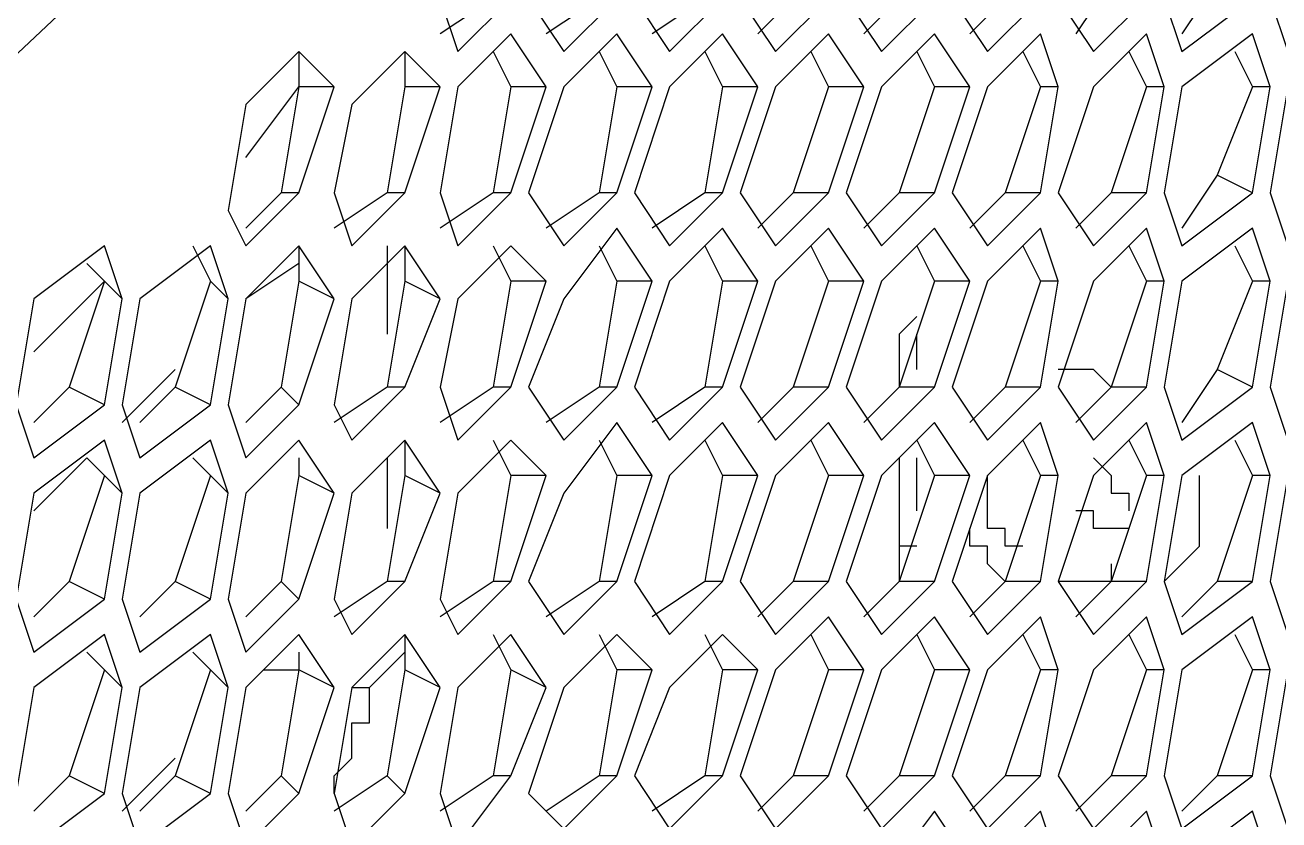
# Model space of a CAD drawing. Header units: millimetres. Extents: x 929 to 1725, y 58 to 532.
# Drawn here: x 1121.9 to 1130.21, y 426.51 to 431.78 of the extents above; entities that cross this region are included whole.
import ezdxf

# ---------------------------------------------------------------- set-up
doc = ezdxf.new("R2010")
doc.units = ezdxf.units.MM
doc.header["$MEASUREMENT"] = 0
doc.layers.add('TT-WIRE-EQPM', color=6, linetype='CONTINUOUS')

msp = doc.modelspace()

# ---------------------------------------------------------------- linework, layer by layer
at = {"layer": 'TT-WIRE-EQPM', "linetype": 'Continuous'}
for points in [[(1137.40977, 446.23357), (1081.93205, 394.03301)], [(1129.09982, 432.07153), (1128.86573, 431.72041)], [(1129.80207, 432.07153), (1129.56798, 431.72041)], [(1125.00336, 431.95449), (1124.65224, 431.72041)], [(1124.65224, 431.95449), (1124.76928, 431.60337)], [(1124.76928, 431.60337), (1125.1204, 431.95449)], [(1125.23744, 431.95449), (1125.47153, 431.60337)], [(1125.70561, 431.95449), (1125.35449, 431.72041)], [(1125.47153, 431.60337), (1125.82265, 431.95449)], [(1125.93969, 431.95449), (1126.17378, 431.60337)], [(1126.40786, 431.95449), (1126.05674, 431.72041)], [(1126.17378, 431.60337), (1126.5249, 431.95449)], [(1126.64194, 431.95449), (1126.87603, 431.60337)], [(1126.99307, 431.95449), (1126.75899, 431.72041)], [(1126.87603, 431.60337), (1127.22715, 431.95449)], [(1127.34419, 431.95449), (1127.57828, 431.60337)], [(1127.69532, 431.95449), (1127.46123, 431.72041)], [(1127.57828, 431.60337), (1127.9294, 431.95449)], [(1128.04644, 431.95449), (1128.28053, 431.60337)], [(1128.39757, 431.95449), (1128.16348, 431.72041)], [(1128.28053, 431.60337), (1128.63165, 431.95449)], [(1128.74869, 431.95449), (1128.98278, 431.60337)], [(1128.98278, 431.60337), (1129.3339, 431.95449)], [(1129.45094, 431.95449), (1129.56798, 431.60337)], [(1129.56798, 431.60337), (1130.03615, 431.95449)], [(1130.15319, 431.95449), (1130.27023, 431.60337)], [(1125.1204, 431.72041), (1124.76928, 431.36928)], [(1125.35449, 431.36928), (1125.1204, 431.72041)], [(1125.82265, 431.72041), (1125.47153, 431.36928)], [(1126.05674, 431.36928), (1125.82265, 431.72041)], [(1126.5249, 431.72041), (1126.17378, 431.36928)], [(1126.75899, 431.36928), (1126.5249, 431.72041)], [(1127.22715, 431.72041), (1126.87603, 431.36928)], [(1127.46123, 431.36928), (1127.22715, 431.72041)], [(1127.9294, 431.72041), (1127.57828, 431.36928)], [(1128.16348, 431.36928), (1127.9294, 431.72041)], [(1128.63165, 431.72041), (1128.28053, 431.36928)], [(1128.74869, 431.36928), (1128.63165, 431.72041)], [(1129.3339, 431.72041), (1128.98278, 431.36928)], [(1129.45094, 431.36928), (1129.3339, 431.72041)], [(1130.03615, 431.72041), (1129.56798, 431.36928)], [(1130.15319, 431.36928), (1130.03615, 431.72041)], [(1123.7159, 431.60337), (1123.36478, 431.25224)], [(1123.7159, 431.60337), (1123.7159, 431.36928)], [(1123.94999, 431.36928), (1123.7159, 431.60337)], [(1124.41815, 431.60337), (1124.06703, 431.25224)], [(1124.41815, 431.60337), (1124.41815, 431.36928)], [(1124.65224, 431.36928), (1124.41815, 431.60337)], [(1125.00336, 431.60337), (1125.1204, 431.36928)], [(1125.70561, 431.60337), (1125.82265, 431.36928)], [(1126.40786, 431.60337), (1126.5249, 431.36928)], [(1127.11011, 431.60337), (1127.22715, 431.36928)], [(1127.81236, 431.60337), (1127.9294, 431.36928)], [(1128.51461, 431.60337), (1128.63165, 431.36928)], [(1129.21686, 431.60337), (1129.3339, 431.36928)], [(1129.91911, 431.60337), (1130.03615, 431.36928)], [(1123.36478, 430.90112), (1123.7159, 431.36928)], [(1123.7159, 431.36928), (1123.59886, 430.66703)], [(1123.94999, 431.36928), (1123.7159, 431.36928)], [(1123.7159, 430.66703), (1123.94999, 431.36928)], [(1124.41815, 431.36928), (1124.30111, 430.66703)], [(1124.65224, 431.36928), (1124.41815, 431.36928)], [(1124.41815, 430.66703), (1124.65224, 431.36928)], [(1124.76928, 431.36928), (1124.65224, 430.66703)], [(1125.1204, 431.36928), (1125.00336, 430.66703)], [(1125.35449, 431.36928), (1125.1204, 431.36928)], [(1125.1204, 430.66703), (1125.35449, 431.36928)], [(1125.47153, 431.36928), (1125.23744, 430.66703)], [(1125.82265, 431.36928), (1125.70561, 430.66703)], [(1126.05674, 431.36928), (1125.82265, 431.36928)], [(1125.82265, 430.66703), (1126.05674, 431.36928)], [(1126.17378, 431.36928), (1125.93969, 430.66703)], [(1126.5249, 431.36928), (1126.40786, 430.66703)], [(1126.75899, 431.36928), (1126.5249, 431.36928)], [(1126.5249, 430.66703), (1126.75899, 431.36928)], [(1126.87603, 431.36928), (1126.64194, 430.66703)], [(1127.22715, 431.36928), (1126.99307, 430.66703)], [(1127.46123, 431.36928), (1127.22715, 431.36928)], [(1127.22715, 430.66703), (1127.46123, 431.36928)], [(1127.57828, 431.36928), (1127.34419, 430.66703)], [(1127.9294, 431.36928), (1127.69532, 430.66703)], [(1128.16348, 431.36928), (1127.9294, 431.36928)], [(1127.9294, 430.66703), (1128.16348, 431.36928)], [(1128.28053, 431.36928), (1128.04644, 430.66703)], [(1128.63165, 431.36928), (1128.39757, 430.66703)], [(1128.74869, 431.36928), (1128.63165, 431.36928)], [(1128.63165, 430.66703), (1128.74869, 431.36928)], [(1128.98278, 431.36928), (1128.74869, 430.66703)], [(1129.3339, 431.36928), (1129.09982, 430.66703)], [(1129.45094, 431.36928), (1129.3339, 431.36928)], [(1129.3339, 430.66703), (1129.45094, 431.36928)], [(1129.56798, 431.36928), (1129.45094, 430.66703)], [(1130.03615, 431.36928), (1129.80207, 430.78408)], [(1130.15319, 431.36928), (1130.03615, 431.36928)], [(1130.03615, 430.66703), (1130.15319, 431.36928)], [(1130.27023, 431.36928), (1130.15319, 430.66703)], [(1123.36478, 431.25224), (1123.24774, 430.54999)], [(1124.06703, 431.25224), (1123.94999, 430.66703)], [(1129.80207, 430.78408), (1129.56798, 430.43295)], [(1130.03615, 430.66703), (1129.80207, 430.78408)], [(1123.59886, 430.66703), (1123.36478, 430.43295)], [(1123.36478, 430.31591), (1123.7159, 430.66703)], [(1123.7159, 430.66703), (1123.59886, 430.66703)], [(1124.30111, 430.66703), (1123.94999, 430.43295)], [(1123.94999, 430.66703), (1124.06703, 430.31591)], [(1124.06703, 430.31591), (1124.41815, 430.66703)], [(1124.41815, 430.66703), (1124.30111, 430.66703)], [(1125.00336, 430.66703), (1124.65224, 430.43295)], [(1124.65224, 430.66703), (1124.76928, 430.31591)], [(1124.76928, 430.31591), (1125.1204, 430.66703)], [(1125.1204, 430.66703), (1125.00336, 430.66703)], [(1125.23744, 430.66703), (1125.47153, 430.31591)], [(1125.70561, 430.66703), (1125.35449, 430.43295)], [(1125.47153, 430.31591), (1125.82265, 430.66703)], [(1125.82265, 430.66703), (1125.70561, 430.66703)], [(1125.93969, 430.66703), (1126.17378, 430.31591)], [(1126.40786, 430.66703), (1126.05674, 430.43295)], [(1126.17378, 430.31591), (1126.5249, 430.66703)], [(1126.5249, 430.66703), (1126.40786, 430.66703)], [(1126.64194, 430.66703), (1126.87603, 430.31591)], [(1126.99307, 430.66703), (1126.75899, 430.43295)], [(1126.87603, 430.31591), (1127.22715, 430.66703)], [(1127.22715, 430.66703), (1126.99307, 430.66703)], [(1127.34419, 430.66703), (1127.57828, 430.31591)], [(1127.69532, 430.66703), (1127.46123, 430.43295)], [(1127.57828, 430.31591), (1127.9294, 430.66703)], [(1127.9294, 430.66703), (1127.69532, 430.66703)], [(1128.04644, 430.66703), (1128.28053, 430.31591)], [(1128.39757, 430.66703), (1128.16348, 430.43295)], [(1128.28053, 430.31591), (1128.63165, 430.66703)], [(1128.63165, 430.66703), (1128.39757, 430.66703)], [(1128.74869, 430.66703), (1128.98278, 430.31591)], [(1129.09982, 430.66703), (1128.86573, 430.43295)], [(1128.98278, 430.31591), (1129.3339, 430.66703)], [(1129.3339, 430.66703), (1129.09982, 430.66703)], [(1129.45094, 430.66703), (1129.56798, 430.31591)], [(1129.56798, 430.31591), (1130.03615, 430.66703)], [(1130.15319, 430.66703), (1130.27023, 430.31591)], [(1123.24774, 430.54999), (1123.36478, 430.31591)], [(1125.82265, 430.43295), (1125.47153, 429.96479)], [(1126.05674, 430.08183), (1125.82265, 430.43295)], [(1126.5249, 430.43295), (1126.17378, 430.08183)], [(1126.75899, 430.08183), (1126.5249, 430.43295)], [(1127.22715, 430.43295), (1126.87603, 430.08183)], [(1127.46123, 430.08183), (1127.22715, 430.43295)], [(1127.9294, 430.43295), (1127.57828, 430.08183)], [(1128.16348, 430.08183), (1127.9294, 430.43295)], [(1128.63165, 430.43295), (1128.28053, 430.08183)], [(1128.74869, 430.08183), (1128.63165, 430.43295)], [(1129.3339, 430.43295), (1128.98278, 430.08183)], [(1129.45094, 430.08183), (1129.3339, 430.43295)], [(1130.03615, 430.43295), (1129.56798, 430.08183)], [(1130.15319, 430.08183), (1130.03615, 430.43295)], [(1122.42845, 430.31591), (1121.96028, 429.96479)], [(1122.54549, 429.96479), (1122.42845, 430.31591)], [(1123.1307, 430.31591), (1122.66253, 429.96479)], [(1123.01365, 430.31591), (1123.1307, 430.08183)], [(1123.24774, 429.96479), (1123.1307, 430.31591)], [(1123.7159, 430.31591), (1123.36478, 429.96479)], [(1123.7159, 430.31591), (1123.7159, 430.08183)], [(1123.94999, 429.96479), (1123.7159, 430.31591)], [(1124.41815, 430.31591), (1124.06703, 429.96479)], [(1124.30111, 430.31591), (1124.30111, 429.7307)], [(1124.41815, 430.31591), (1124.41815, 430.08183)], [(1124.65224, 429.96479), (1124.41815, 430.31591)], [(1125.1204, 430.31591), (1124.76928, 429.96479)], [(1125.00336, 430.31591), (1125.1204, 430.08183)], [(1125.35449, 430.08183), (1125.1204, 430.31591)], [(1125.70561, 430.31591), (1125.82265, 430.08183)], [(1126.40786, 430.31591), (1126.5249, 430.08183)], [(1127.11011, 430.31591), (1127.22715, 430.08183)], [(1127.81236, 430.31591), (1127.9294, 430.08183)], [(1128.51461, 430.31591), (1128.63165, 430.08183)], [(1129.21686, 430.31591), (1129.3339, 430.08183)], [(1129.91911, 430.31591), (1130.03615, 430.08183)], [(1122.3114, 430.19887), (1122.42845, 430.08183)], [(1123.7159, 430.19887), (1123.36478, 429.96479)], [(1121.96028, 429.61366), (1122.42845, 430.08183)], [(1122.42845, 430.08183), (1122.19436, 429.37958)], [(1122.54549, 429.96479), (1122.42845, 430.08183)], [(1123.1307, 430.08183), (1122.89661, 429.37958)], [(1123.24774, 429.96479), (1123.1307, 430.08183)], [(1123.7159, 430.08183), (1123.59886, 429.37958)], [(1123.94999, 429.96479), (1123.7159, 430.08183)], [(1124.41815, 430.08183), (1124.30111, 429.37958)], [(1124.65224, 429.96479), (1124.41815, 430.08183)], [(1125.1204, 430.08183), (1125.00336, 429.37958)], [(1125.35449, 430.08183), (1125.1204, 430.08183)], [(1125.1204, 429.37958), (1125.35449, 430.08183)], [(1125.82265, 430.08183), (1125.70561, 429.37958)], [(1126.05674, 430.08183), (1125.82265, 430.08183)], [(1125.82265, 429.37958), (1126.05674, 430.08183)], [(1126.17378, 430.08183), (1125.93969, 429.37958)], [(1126.5249, 430.08183), (1126.40786, 429.37958)], [(1126.75899, 430.08183), (1126.5249, 430.08183)], [(1126.5249, 429.37958), (1126.75899, 430.08183)], [(1126.87603, 430.08183), (1126.64194, 429.37958)], [(1127.22715, 430.08183), (1126.99307, 429.37958)], [(1127.46123, 430.08183), (1127.22715, 430.08183)], [(1127.22715, 429.37958), (1127.46123, 430.08183)], [(1127.57828, 430.08183), (1127.34419, 429.37958)], [(1127.9294, 430.08183), (1127.69532, 429.37958)], [(1128.16348, 430.08183), (1127.9294, 430.08183)], [(1127.9294, 429.37958), (1128.16348, 430.08183)], [(1128.28053, 430.08183), (1128.04644, 429.37958)], [(1128.63165, 430.08183), (1128.39757, 429.37958)], [(1128.74869, 430.08183), (1128.63165, 430.08183)], [(1128.63165, 429.37958), (1128.74869, 430.08183)], [(1128.98278, 430.08183), (1128.74869, 429.37958)], [(1129.3339, 430.08183), (1129.09982, 429.37958)], [(1129.45094, 430.08183), (1129.3339, 430.08183)], [(1129.3339, 429.37958), (1129.45094, 430.08183)], [(1129.56798, 430.08183), (1129.45094, 429.37958)], [(1130.03615, 430.08183), (1129.80207, 429.49662)], [(1130.15319, 430.08183), (1130.03615, 430.08183)], [(1130.03615, 429.37958), (1130.15319, 430.08183)], [(1130.27023, 430.08183), (1130.15319, 429.37958)], [(1121.96028, 429.96479), (1121.84324, 429.26254)], [(1122.42845, 429.26254), (1122.54549, 429.96479)], [(1122.66253, 429.96479), (1122.54549, 429.26254)], [(1123.1307, 429.26254), (1123.24774, 429.96479)], [(1123.36478, 429.96479), (1123.24774, 429.26254)], [(1123.7159, 429.26254), (1123.94999, 429.96479)], [(1124.06703, 429.96479), (1123.94999, 429.26254)], [(1124.41815, 429.37958), (1124.65224, 429.96479)], [(1124.76928, 429.96479), (1124.65224, 429.37958)], [(1125.47153, 429.96479), (1125.23744, 429.37958)], [(1127.81236, 429.84774), (1127.69532, 429.7307)], [(1127.69532, 429.7307), (1127.69532, 429.37958)], [(1127.81236, 429.49662), (1127.81236, 429.7307)], [(1122.89661, 429.49662), (1122.54549, 429.14549)], [(1129.09982, 429.37958), (1129.09982, 429.37958), (1129.09982, 429.37958), (1129.09982, 429.37958), (1128.98278, 429.49662), (1128.98278, 429.49662), (1128.98278, 429.49662), (1128.98278, 429.49662), (1128.98278, 429.49662), (1128.98278, 429.49662), (1128.98278, 429.49662), (1128.98278, 429.49662), (1128.98278, 429.49662), (1128.86573, 429.49662), (1128.86573, 429.49662), (1128.86573, 429.49662), (1128.86573, 429.49662), (1128.86573, 429.49662), (1128.86573, 429.49662), (1128.74869, 429.49662), (1128.74869, 429.49662)], [(1129.80207, 429.49662), (1129.56798, 429.14549)], [(1130.03615, 429.37958), (1129.80207, 429.49662)], [(1122.19436, 429.37958), (1121.96028, 429.14549)], [(1122.42845, 429.26254), (1122.19436, 429.37958)], [(1122.89661, 429.37958), (1122.66253, 429.14549)], [(1123.1307, 429.26254), (1122.89661, 429.37958)], [(1123.59886, 429.37958), (1123.36478, 429.14549)], [(1123.7159, 429.26254), (1123.59886, 429.37958)], [(1124.30111, 429.37958), (1123.94999, 429.14549)], [(1124.06703, 429.02845), (1124.41815, 429.37958)], [(1124.41815, 429.37958), (1124.30111, 429.37958)], [(1125.00336, 429.37958), (1124.65224, 429.14549)], [(1124.65224, 429.37958), (1124.76928, 429.02845)], [(1124.76928, 429.02845), (1125.1204, 429.37958)], [(1125.1204, 429.37958), (1125.00336, 429.37958)], [(1125.23744, 429.37958), (1125.47153, 429.02845)], [(1125.70561, 429.37958), (1125.35449, 429.14549)], [(1125.47153, 429.02845), (1125.82265, 429.37958)], [(1125.82265, 429.37958), (1125.70561, 429.37958)], [(1125.93969, 429.37958), (1126.17378, 429.02845)], [(1126.40786, 429.37958), (1126.05674, 429.14549)], [(1126.17378, 429.02845), (1126.5249, 429.37958)], [(1126.5249, 429.37958), (1126.40786, 429.37958)], [(1126.64194, 429.37958), (1126.87603, 429.02845)], [(1126.99307, 429.37958), (1126.75899, 429.14549)], [(1126.87603, 429.02845), (1127.22715, 429.37958)], [(1127.22715, 429.37958), (1126.99307, 429.37958)], [(1127.34419, 429.37958), (1127.57828, 429.02845)], [(1127.69532, 429.37958), (1127.46123, 429.14549)], [(1127.57828, 429.02845), (1127.9294, 429.37958)], [(1127.9294, 429.37958), (1127.69532, 429.37958)], [(1128.04644, 429.37958), (1128.28053, 429.02845)], [(1128.39757, 429.37958), (1128.16348, 429.14549)], [(1128.28053, 429.02845), (1128.63165, 429.37958)], [(1128.63165, 429.37958), (1128.39757, 429.37958)], [(1128.74869, 429.37958), (1128.98278, 429.02845)], [(1129.09982, 429.37958), (1128.86573, 429.14549)], [(1128.98278, 429.02845), (1129.3339, 429.37958)], [(1129.3339, 429.37958), (1129.09982, 429.37958)], [(1129.45094, 429.37958), (1129.56798, 429.02845)], [(1129.56798, 429.02845), (1130.03615, 429.37958)], [(1130.15319, 429.37958), (1130.27023, 429.02845)], [(1121.84324, 429.26254), (1121.96028, 428.91141)], [(1121.96028, 428.91141), (1122.42845, 429.26254)], [(1122.54549, 429.26254), (1122.66253, 428.91141)], [(1122.66253, 428.91141), (1123.1307, 429.26254)], [(1123.24774, 429.26254), (1123.36478, 428.91141)], [(1123.36478, 428.91141), (1123.7159, 429.26254)], [(1123.94999, 429.26254), (1124.06703, 429.02845)], [(1125.82265, 429.14549), (1125.47153, 428.67733)], [(1126.05674, 428.79437), (1125.82265, 429.14549)], [(1126.5249, 429.14549), (1126.17378, 428.79437)], [(1126.75899, 428.79437), (1126.5249, 429.14549)], [(1127.22715, 429.14549), (1126.87603, 428.79437)], [(1127.46123, 428.79437), (1127.22715, 429.14549)], [(1127.9294, 429.14549), (1127.57828, 428.79437)], [(1128.16348, 428.79437), (1127.9294, 429.14549)], [(1128.63165, 429.14549), (1128.28053, 428.79437)], [(1128.74869, 428.79437), (1128.63165, 429.14549)], [(1129.3339, 429.14549), (1128.98278, 428.79437)], [(1129.45094, 428.79437), (1129.3339, 429.14549)], [(1130.03615, 429.14549), (1129.56798, 428.79437)], [(1130.15319, 428.79437), (1130.03615, 429.14549)], [(1122.42845, 429.02845), (1121.96028, 428.67733)], [(1122.54549, 428.67733), (1122.42845, 429.02845)], [(1123.1307, 429.02845), (1122.66253, 428.67733)], [(1123.24774, 428.67733), (1123.1307, 429.02845)], [(1123.7159, 429.02845), (1123.36478, 428.67733)], [(1123.94999, 428.67733), (1123.7159, 429.02845)], [(1124.41815, 429.02845), (1124.06703, 428.67733)], [(1124.41815, 429.02845), (1124.41815, 428.79437)], [(1124.65224, 428.67733), (1124.41815, 429.02845)], [(1125.1204, 429.02845), (1124.76928, 428.67733)], [(1125.00336, 429.02845), (1125.1204, 428.79437)], [(1125.35449, 428.79437), (1125.1204, 429.02845)], [(1125.70561, 429.02845), (1125.82265, 428.79437)], [(1126.40786, 429.02845), (1126.5249, 428.79437)], [(1127.11011, 429.02845), (1127.22715, 428.79437)], [(1127.81236, 429.02845), (1127.9294, 428.79437)], [(1128.51461, 429.02845), (1128.63165, 428.79437)], [(1129.21686, 429.02845), (1129.3339, 428.79437)], [(1129.91911, 429.02845), (1130.03615, 428.79437)], [(1122.3114, 428.91141), (1121.96028, 428.56029)], [(1122.3114, 428.91141), (1122.42845, 428.79437)], [(1123.01365, 428.91141), (1123.1307, 428.79437)], [(1123.7159, 428.91141), (1123.7159, 428.79437)], [(1124.30111, 428.91141), (1124.30111, 428.44324)], [(1127.69532, 428.91141), (1127.69532, 428.09212)], [(1127.81236, 428.56029), (1127.81236, 428.91141)], [(1128.98278, 428.91141), (1129.09982, 428.79437), (1129.09982, 428.79437), (1129.09982, 428.79437), (1129.09982, 428.67733), (1129.09982, 428.67733), (1129.21686, 428.67733), (1129.21686, 428.67733), (1129.21686, 428.56029), (1129.21686, 428.56029), (1129.21686, 428.56029)], [(1122.42845, 428.79437), (1122.19436, 428.09212)], [(1122.54549, 428.67733), (1122.42845, 428.79437)], [(1123.1307, 428.79437), (1122.89661, 428.09212)], [(1123.24774, 428.67733), (1123.1307, 428.79437)], [(1123.7159, 428.79437), (1123.59886, 428.09212)], [(1123.94999, 428.67733), (1123.7159, 428.79437)], [(1124.41815, 428.79437), (1124.30111, 428.09212)], [(1124.65224, 428.67733), (1124.41815, 428.79437)], [(1125.1204, 428.79437), (1125.00336, 428.09212)], [(1125.35449, 428.79437), (1125.1204, 428.79437)], [(1125.1204, 428.09212), (1125.35449, 428.79437)], [(1125.82265, 428.79437), (1125.70561, 428.09212)], [(1126.05674, 428.79437), (1125.82265, 428.79437)], [(1125.82265, 428.09212), (1126.05674, 428.79437)], [(1126.17378, 428.79437), (1125.93969, 428.09212)], [(1126.5249, 428.79437), (1126.40786, 428.09212)], [(1126.75899, 428.79437), (1126.5249, 428.79437)], [(1126.5249, 428.09212), (1126.75899, 428.79437)], [(1126.87603, 428.79437), (1126.64194, 428.09212)], [(1127.22715, 428.79437), (1126.99307, 428.09212)], [(1127.46123, 428.79437), (1127.22715, 428.79437)], [(1127.22715, 428.09212), (1127.46123, 428.79437)], [(1127.57828, 428.79437), (1127.34419, 428.09212)], [(1127.9294, 428.79437), (1127.69532, 428.09212)], [(1128.16348, 428.79437), (1127.9294, 428.79437)], [(1127.9294, 428.09212), (1128.16348, 428.79437)], [(1128.28053, 428.79437), (1128.04644, 428.09212)], [(1128.51461, 428.3262), (1128.39757, 428.3262), (1128.39757, 428.44324), (1128.39757, 428.44324), (1128.28053, 428.44324), (1128.28053, 428.56029), (1128.28053, 428.56029), (1128.28053, 428.56029), (1128.28053, 428.67733), (1128.28053, 428.67733), (1128.28053, 428.79437), (1128.28053, 428.79437), (1128.28053, 428.79437), (1128.28053, 428.79437), (1128.28053, 428.79437), (1128.28053, 428.79437), (1128.28053, 428.79437), (1128.28053, 428.79437), (1128.28053, 428.79437), (1128.28053, 428.79437), (1128.28053, 428.79437)], [(1128.63165, 428.79437), (1128.39757, 428.09212)], [(1128.74869, 428.79437), (1128.63165, 428.79437)], [(1128.63165, 428.09212), (1128.74869, 428.79437)], [(1128.98278, 428.79437), (1128.74869, 428.09212)], [(1129.3339, 428.79437), (1129.09982, 428.09212)], [(1129.45094, 428.79437), (1129.3339, 428.79437)], [(1129.3339, 428.09212), (1129.45094, 428.79437)], [(1129.56798, 428.79437), (1129.45094, 428.09212)], [(1129.56798, 428.20916), (1129.56798, 428.20916), (1129.56798, 428.20916), (1129.56798, 428.20916), (1129.68503, 428.3262), (1129.68503, 428.3262), (1129.68503, 428.3262), (1129.68503, 428.44324), (1129.68503, 428.44324), (1129.68503, 428.44324), (1129.68503, 428.56029), (1129.68503, 428.56029), (1129.68503, 428.56029), (1129.68503, 428.56029), (1129.68503, 428.67733), (1129.68503, 428.67733), (1129.68503, 428.67733), (1129.68503, 428.67733), (1129.68503, 428.67733), (1129.68503, 428.79437), (1129.68503, 428.79437)], [(1130.03615, 428.79437), (1129.80207, 428.09212)], [(1130.15319, 428.79437), (1130.03615, 428.79437)], [(1130.03615, 428.09212), (1130.15319, 428.79437)], [(1130.27023, 428.79437), (1130.15319, 428.09212)], [(1121.96028, 428.67733), (1121.84324, 427.97508)], [(1122.42845, 427.97508), (1122.54549, 428.67733)], [(1122.66253, 428.67733), (1122.54549, 427.97508)], [(1123.1307, 427.97508), (1123.24774, 428.67733)], [(1123.36478, 428.67733), (1123.24774, 427.97508)], [(1123.7159, 427.97508), (1123.94999, 428.67733)], [(1124.06703, 428.67733), (1123.94999, 427.97508)], [(1124.41815, 428.09212), (1124.65224, 428.67733)], [(1124.76928, 428.67733), (1124.65224, 427.97508)], [(1125.47153, 428.67733), (1125.23744, 428.09212)], [(1129.21686, 428.44324), (1129.21686, 428.44324), (1129.09982, 428.44324), (1129.09982, 428.44324), (1129.09982, 428.44324), (1128.98278, 428.44324), (1128.98278, 428.44324), (1128.98278, 428.56029), (1128.98278, 428.56029), (1128.86573, 428.56029), (1128.86573, 428.56029)], [(1128.39757, 428.09212), (1128.39757, 428.09212), (1128.28053, 428.20916), (1128.28053, 428.20916), (1128.28053, 428.20916), (1128.28053, 428.20916), (1128.28053, 428.3262), (1128.16348, 428.3262), (1128.16348, 428.3262), (1128.16348, 428.3262), (1128.16348, 428.44324)], [(1127.81236, 428.3262), (1127.69532, 428.3262)], [(1129.09982, 428.20916), (1129.09982, 428.09212), (1129.09982, 428.09212), (1128.98278, 428.09212), (1128.98278, 428.09212), (1128.98278, 428.09212), (1128.86573, 428.09212), (1128.86573, 428.09212), (1128.86573, 428.09212), (1128.74869, 428.09212), (1128.74869, 428.09212)], [(1129.45094, 428.09212), (1129.56798, 428.20916)], [(1122.19436, 428.09212), (1121.96028, 427.85804)], [(1122.42845, 427.97508), (1122.19436, 428.09212)], [(1122.89661, 428.09212), (1122.66253, 427.85804)], [(1123.1307, 427.97508), (1122.89661, 428.09212)], [(1123.59886, 428.09212), (1123.36478, 427.85804)], [(1123.7159, 427.97508), (1123.59886, 428.09212)], [(1124.30111, 428.09212), (1123.94999, 427.85804)], [(1124.06703, 427.74099), (1124.41815, 428.09212)], [(1124.41815, 428.09212), (1124.30111, 428.09212)], [(1125.00336, 428.09212), (1124.65224, 427.85804)], [(1124.76928, 427.74099), (1125.1204, 428.09212)], [(1125.1204, 428.09212), (1125.00336, 428.09212)], [(1125.23744, 428.09212), (1125.47153, 427.74099)], [(1125.70561, 428.09212), (1125.35449, 427.85804)], [(1125.47153, 427.74099), (1125.82265, 428.09212)], [(1125.82265, 428.09212), (1125.70561, 428.09212)], [(1125.93969, 428.09212), (1126.17378, 427.74099)], [(1126.40786, 428.09212), (1126.05674, 427.85804)], [(1126.17378, 427.74099), (1126.5249, 428.09212)], [(1126.5249, 428.09212), (1126.40786, 428.09212)], [(1126.64194, 428.09212), (1126.87603, 427.74099)], [(1126.99307, 428.09212), (1126.75899, 427.85804)], [(1126.87603, 427.74099), (1127.22715, 428.09212)], [(1127.22715, 428.09212), (1126.99307, 428.09212)], [(1127.34419, 428.09212), (1127.57828, 427.74099)], [(1127.69532, 428.09212), (1127.46123, 427.85804)], [(1127.57828, 427.74099), (1127.9294, 428.09212)], [(1127.9294, 428.09212), (1127.69532, 428.09212)], [(1128.04644, 428.09212), (1128.28053, 427.74099)], [(1128.39757, 428.09212), (1128.16348, 427.85804)], [(1128.28053, 427.74099), (1128.63165, 428.09212)], [(1128.63165, 428.09212), (1128.39757, 428.09212)], [(1128.74869, 428.09212), (1128.98278, 427.74099)], [(1129.09982, 428.09212), (1128.86573, 427.85804)], [(1128.98278, 427.74099), (1129.3339, 428.09212)], [(1129.3339, 428.09212), (1129.09982, 428.09212)], [(1129.45094, 428.09212), (1129.56798, 427.74099)], [(1129.80207, 428.09212), (1129.56798, 427.85804)], [(1129.56798, 427.74099), (1130.03615, 428.09212)], [(1130.03615, 428.09212), (1129.80207, 428.09212)], [(1130.15319, 428.09212), (1130.27023, 427.74099)], [(1121.84324, 427.97508), (1121.96028, 427.62395)], [(1121.96028, 427.62395), (1122.42845, 427.97508)], [(1122.54549, 427.97508), (1122.66253, 427.62395)], [(1122.66253, 427.62395), (1123.1307, 427.97508)], [(1123.24774, 427.97508), (1123.36478, 427.62395)], [(1123.36478, 427.62395), (1123.7159, 427.97508)], [(1123.94999, 427.97508), (1124.06703, 427.74099)], [(1124.65224, 427.97508), (1124.76928, 427.74099)], [(1127.22715, 427.85804), (1126.87603, 427.50691)], [(1127.46123, 427.50691), (1127.22715, 427.85804)], [(1127.9294, 427.85804), (1127.57828, 427.50691)], [(1128.16348, 427.50691), (1127.9294, 427.85804)], [(1128.63165, 427.85804), (1128.28053, 427.50691)], [(1128.74869, 427.50691), (1128.63165, 427.85804)], [(1129.3339, 427.85804), (1128.98278, 427.50691)], [(1129.45094, 427.50691), (1129.3339, 427.85804)], [(1130.03615, 427.85804), (1129.56798, 427.50691)], [(1130.15319, 427.50691), (1130.03615, 427.85804)], [(1122.42845, 427.74099), (1121.96028, 427.38987)], [(1122.54549, 427.38987), (1122.42845, 427.74099)], [(1123.1307, 427.74099), (1122.66253, 427.38987)], [(1123.24774, 427.38987), (1123.1307, 427.74099)], [(1123.7159, 427.74099), (1123.36478, 427.38987)], [(1123.94999, 427.38987), (1123.7159, 427.74099)], [(1124.41815, 427.74099), (1124.06703, 427.38987)], [(1124.41815, 427.74099), (1124.41815, 427.50691)], [(1124.65224, 427.38987), (1124.41815, 427.74099)], [(1125.1204, 427.74099), (1124.76928, 427.38987)], [(1125.00336, 427.74099), (1125.1204, 427.50691)], [(1125.35449, 427.38987), (1125.1204, 427.74099)], [(1125.82265, 427.74099), (1125.47153, 427.38987)], [(1125.70561, 427.74099), (1125.82265, 427.50691)], [(1126.05674, 427.50691), (1125.82265, 427.74099)], [(1126.5249, 427.74099), (1126.17378, 427.38987)], [(1126.40786, 427.74099), (1126.5249, 427.50691)], [(1126.75899, 427.50691), (1126.5249, 427.74099)], [(1127.11011, 427.74099), (1127.22715, 427.50691)], [(1127.81236, 427.74099), (1127.9294, 427.50691)], [(1128.51461, 427.74099), (1128.63165, 427.50691)], [(1129.21686, 427.74099), (1129.3339, 427.50691)], [(1129.91911, 427.74099), (1130.03615, 427.50691)], [(1122.3114, 427.62395), (1122.42845, 427.50691)], [(1123.01365, 427.62395), (1123.1307, 427.50691)], [(1123.7159, 427.62395), (1123.7159, 427.50691)], [(1123.94999, 426.68762), (1123.94999, 426.80466), (1123.94999, 426.80466), (1124.06703, 426.9217), (1124.06703, 426.9217), (1124.06703, 427.03874), (1124.06703, 427.15579), (1124.18407, 427.15579), (1124.18407, 427.27283), (1124.18407, 427.27283), (1124.18407, 427.38987), (1124.41815, 427.62395)], [(1122.42845, 427.50691), (1122.19436, 426.80466)], [(1122.54549, 427.38987), (1122.42845, 427.50691)], [(1123.1307, 427.50691), (1122.89661, 426.80466)], [(1123.24774, 427.38987), (1123.1307, 427.50691)], [(1123.48182, 427.50691), (1123.7159, 427.50691)], [(1123.7159, 427.50691), (1123.59886, 426.80466)], [(1123.94999, 427.38987), (1123.7159, 427.50691)], [(1124.41815, 427.50691), (1124.30111, 426.80466)], [(1124.65224, 427.38987), (1124.41815, 427.50691)], [(1125.1204, 427.50691), (1125.00336, 426.80466)], [(1125.35449, 427.38987), (1125.1204, 427.50691)], [(1125.82265, 427.50691), (1125.70561, 426.80466)], [(1126.05674, 427.50691), (1125.82265, 427.50691)], [(1125.82265, 426.80466), (1126.05674, 427.50691)], [(1126.5249, 427.50691), (1126.40786, 426.80466)], [(1126.75899, 427.50691), (1126.5249, 427.50691)], [(1126.5249, 426.80466), (1126.75899, 427.50691)], [(1126.87603, 427.50691), (1126.64194, 426.80466)], [(1127.22715, 427.50691), (1126.99307, 426.80466)], [(1127.46123, 427.50691), (1127.22715, 427.50691)], [(1127.22715, 426.80466), (1127.46123, 427.50691)], [(1127.57828, 427.50691), (1127.34419, 426.80466)], [(1127.9294, 427.50691), (1127.69532, 426.80466)], [(1128.16348, 427.50691), (1127.9294, 427.50691)], [(1127.9294, 426.80466), (1128.16348, 427.50691)], [(1128.28053, 427.50691), (1128.04644, 426.80466)], [(1128.63165, 427.50691), (1128.39757, 426.80466)], [(1128.74869, 427.50691), (1128.63165, 427.50691)], [(1128.63165, 426.80466), (1128.74869, 427.50691)], [(1128.98278, 427.50691), (1128.74869, 426.80466)], [(1129.3339, 427.50691), (1129.09982, 426.80466)], [(1129.45094, 427.50691), (1129.3339, 427.50691)], [(1129.3339, 426.80466), (1129.45094, 427.50691)], [(1129.56798, 427.50691), (1129.45094, 426.80466)], [(1130.03615, 427.50691), (1129.80207, 426.80466)], [(1130.15319, 427.50691), (1130.03615, 427.50691)], [(1130.03615, 426.80466), (1130.15319, 427.50691)], [(1130.27023, 427.50691), (1130.15319, 426.80466)], [(1121.96028, 427.38987), (1121.84324, 426.68762)], [(1122.42845, 426.68762), (1122.54549, 427.38987)], [(1122.66253, 427.38987), (1122.54549, 426.68762)], [(1123.1307, 426.68762), (1123.24774, 427.38987)], [(1123.36478, 427.38987), (1123.24774, 426.68762)], [(1123.7159, 426.68762), (1123.94999, 427.38987)], [(1124.06703, 427.38987), (1123.94999, 426.68762)], [(1124.06703, 427.38987), (1124.18407, 427.38987)], [(1124.41815, 426.68762), (1124.65224, 427.38987)], [(1124.76928, 427.38987), (1124.65224, 426.68762)], [(1125.1204, 426.80466), (1125.35449, 427.38987)], [(1125.47153, 427.38987), (1125.23744, 426.68762)], [(1126.17378, 427.38987), (1125.93969, 426.80466)], [(1122.89661, 426.9217), (1122.54549, 426.57058)], [(1122.19436, 426.80466), (1121.96028, 426.57058)], [(1122.42845, 426.68762), (1122.19436, 426.80466)], [(1122.89661, 426.80466), (1122.66253, 426.57058)], [(1123.1307, 426.68762), (1122.89661, 426.80466)], [(1123.59886, 426.80466), (1123.36478, 426.57058)], [(1123.7159, 426.68762), (1123.59886, 426.80466)], [(1124.30111, 426.80466), (1123.94999, 426.57058)], [(1124.41815, 426.68762), (1124.30111, 426.80466)], [(1125.00336, 426.80466), (1124.65224, 426.57058)], [(1124.76928, 426.3365), (1125.1204, 426.80466)], [(1125.1204, 426.80466), (1125.00336, 426.80466)], [(1125.70561, 426.80466), (1125.35449, 426.57058)], [(1125.47153, 426.45354), (1125.82265, 426.80466)], [(1125.82265, 426.80466), (1125.70561, 426.80466)], [(1125.93969, 426.80466), (1126.17378, 426.45354)], [(1126.40786, 426.80466), (1126.05674, 426.57058)], [(1126.17378, 426.45354), (1126.5249, 426.80466)], [(1126.5249, 426.80466), (1126.40786, 426.80466)], [(1126.64194, 426.80466), (1126.87603, 426.45354)], [(1126.99307, 426.80466), (1126.75899, 426.57058)], [(1126.87603, 426.45354), (1127.22715, 426.80466)], [(1127.22715, 426.80466), (1126.99307, 426.80466)], [(1127.34419, 426.80466), (1127.57828, 426.45354)], [(1127.69532, 426.80466), (1127.46123, 426.57058)], [(1127.57828, 426.45354), (1127.9294, 426.80466)], [(1127.9294, 426.80466), (1127.69532, 426.80466)], [(1128.04644, 426.80466), (1128.28053, 426.45354)], [(1128.39757, 426.80466), (1128.16348, 426.57058)], [(1128.28053, 426.45354), (1128.63165, 426.80466)], [(1128.63165, 426.80466), (1128.39757, 426.80466)], [(1128.74869, 426.80466), (1128.98278, 426.45354)], [(1129.09982, 426.80466), (1128.86573, 426.57058)], [(1128.98278, 426.45354), (1129.3339, 426.80466)], [(1129.3339, 426.80466), (1129.09982, 426.80466)], [(1129.45094, 426.80466), (1129.56798, 426.45354)], [(1129.80207, 426.80466), (1129.56798, 426.57058)], [(1129.56798, 426.45354), (1130.03615, 426.80466)], [(1130.03615, 426.80466), (1129.80207, 426.80466)], [(1130.15319, 426.80466), (1130.27023, 426.45354)], [(1121.96028, 426.3365), (1122.42845, 426.68762)], [(1122.54549, 426.68762), (1122.66253, 426.3365)], [(1122.66253, 426.3365), (1123.1307, 426.68762)], [(1123.24774, 426.68762), (1123.36478, 426.3365)], [(1123.36478, 426.3365), (1123.7159, 426.68762)], [(1123.94999, 426.68762), (1124.06703, 426.3365)], [(1124.06703, 426.3365), (1124.41815, 426.68762)], [(1124.65224, 426.68762), (1124.76928, 426.3365)], [(1125.23744, 426.68762), (1125.47153, 426.45354)], [(1127.9294, 426.57058), (1127.57828, 426.10241)], [(1128.16348, 426.21945), (1127.9294, 426.57058)], [(1128.63165, 426.57058), (1128.28053, 426.21945)], [(1128.74869, 426.21945), (1128.63165, 426.57058)], [(1129.3339, 426.57058), (1128.98278, 426.21945)], [(1129.45094, 426.21945), (1129.3339, 426.57058)], [(1130.03615, 426.57058), (1129.56798, 426.21945)], [(1130.15319, 426.21945), (1130.03615, 426.57058)]]:
    msp.add_lwpolyline(points, dxfattribs=at)

doc.saveas('drawing.dxf')
